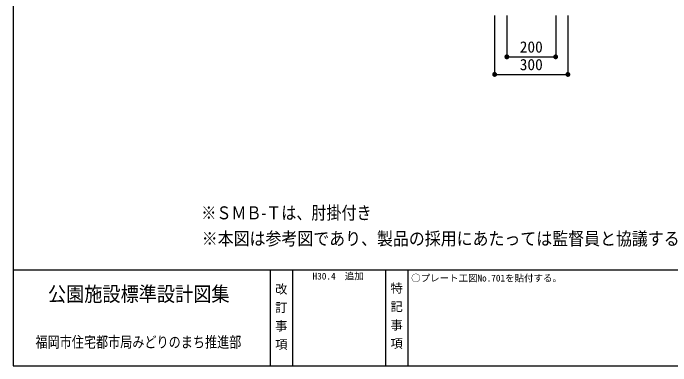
# Model space of a CAD drawing. Units: millimetres at full size, sheet at 1:20. Extents: x 38573 to 44049, y -9537 to -5803.
# Drawn here: x 38573 to 41266, y -9537 to -8093 of the extents above; entities that cross this region are included whole.
import ezdxf
from ezdxf.enums import TextEntityAlignment as Align

# ---------------------------------------------------------------- set-up
doc = ezdxf.new("R2010")
doc.units = ezdxf.units.MM
doc.header["$LTSCALE"] = 20
doc.layers.add('_0-0_', color=7, linetype='Continuous', lineweight=25)
doc.layers.add('寸法', color=1, linetype='Continuous', lineweight=25)
doc.styles.add('@ＭＳ ゴシック', font='')
doc.styles.add('ＭＳ ゴシック', font='')
doc.styles.add('ＭＳ Ｐゴシック', font='')
doc.styles.get('@ＭＳ ゴシック').set_extended_font_data('@MS Gothic')
doc.styles.get('ＭＳ ゴシック').set_extended_font_data('MS Gothic')
doc.styles.get('ＭＳ Ｐゴシック').set_extended_font_data('MS PGothic')

# ---------------------------------------------------------------- blocks, each defined once
blk = doc.blocks.new('filled_dot')
at = {"color": 0, "linetype": 'Continuous', "lineweight": -2, "const_width": 1.25}
blk.add_lwpolyline([(-0.625, 0, 1), (0.625, 0, 1)], format="xyb", close=True, dxfattribs=at)

msp = doc.modelspace()

# ---------------------------------------------------------------- linework, layer by layer
at = {"layer": '_0-0_', "color": 6}
msp.add_line((38572.52, -9143.53), (44048.77, -9143.53), dxfattribs=at)
at = {"layer": '_0-0_'}
for p, q in [((39624.63, -9143.53), (39624.63, -9536.69)), ((39716.56, -9143.53), (39716.56, -9536.69)), ((40096.88, -9143.53), (40096.88, -9536.69)), ((40188.81, -9141.62), (40188.81, -9536.69))]:
    msp.add_line(p, q, dxfattribs=at)
at = {"layer": '_0-0_', "color": 6}
msp.add_lwpolyline([(44048.77, -5913.06), (38572.52, -5913.06), (38572.52, -9536.69), (44048.77, -9536.69)], close=True, dxfattribs=at)
at = {"layer": '寸法'}
for p, q in [((40544.57, -8102.74), (40544.57, -8343.61)), ((40594.57, -8102.74), (40594.57, -8271.57)), ((40794.57, -8102.74), (40794.57, -8271.57)), ((40844.57, -8102.74), (40844.57, -8343.61)), ((40594.57, -8271.57), (40794.57, -8271.57)), ((40544.57, -8343.61), (40844.57, -8343.61))]:
    msp.add_line(p, q, dxfattribs=at)

# ---------------------------------------------------------------- block references
at = {"layer": '寸法', "xscale": 8, "yscale": 8}
for p in [(40594.57, -8271.57), (40544.57, -8343.61)]:
    msp.add_blockref('filled_dot', p, dxfattribs=at)
at = {"layer": '寸法', "xscale": 8, "yscale": 8, "rotation": 180}
for p in [(40794.57, -8271.57), (40844.57, -8343.61)]:
    msp.add_blockref('filled_dot', p, dxfattribs=at)

# ---------------------------------------------------------------- texts
at = {"layer": '_0-0_', "color": 3, "style": 'ＭＳ Ｐゴシック'}
for s, width, p in [('※ＳＭＢ-Ｔは、肘掛付き', 0.85, (39343.11, -8952.81)), ('※本図は参考図であり、製品の採用にあたっては監督員と協議すること。', 0.9, (39344.96, -9058.41))]:
    msp.add_text(s, height=53.15, dxfattribs=dict(at, width=width)).set_placement(p, align=Align.BOTTOM_LEFT)
at = {"layer": '_0-0_', "style": 'ＭＳ ゴシック'}
for s, p in [('H30.4  追加', (39798.94, -9191.68)), ('○プレート工図No.701を貼付する。', (40202.66, -9199.73))]:
    msp.add_text(s, height=27.71, dxfattribs=at).set_placement(p, align=Align.BOTTOM_LEFT)
for s, height, width, p in [('公園施設標準設計図集', 60.6, 0.9, (39086.92, -9242.64)), ('福岡市住宅都市局みどりのまち推進部', 45.45, 0.8, (39085.36, -9439.39))]:
    msp.add_text(s, height=height, dxfattribs=dict(at, width=width)).set_placement(p, align=Align.MIDDLE_CENTER)
at = {"layer": '_0-0_', "style": '@ＭＳ ゴシック'}
for s, p in [('改 訂 事 項', (39670.2, -9335.05)), ('特 記 事 項', (40142.44, -9331.13))]:
    msp.add_text(s, height=36.95, rotation=270, dxfattribs=at).set_placement(p, align=Align.MIDDLE_CENTER)
at = {"layer": '寸法', "style": 'ＭＳ ゴシック'}
for s, p in [('200', (40694.54, -8268.07)), ('300', (40694.54, -8340.11))]:
    msp.add_text(s, height=46.19, dxfattribs=at).set_placement(p, align=Align.BOTTOM_CENTER)

doc.saveas('drawing.dxf')
